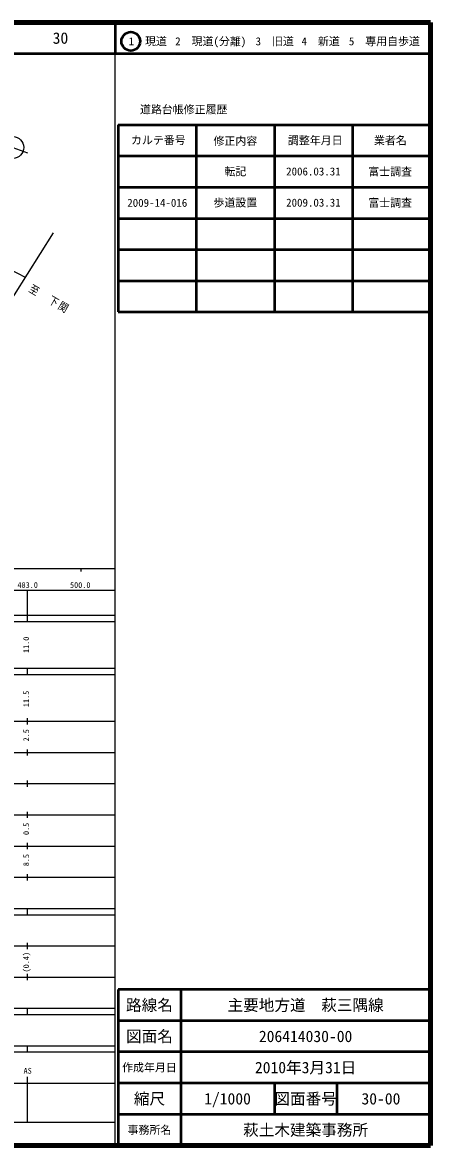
# Model space of a CAD drawing. Units: millimetres on the paper, enlarged 1000 times. Extents: x 40000 to 680000, y 20000 to 380000.
# Drawn here: x 549345 to 680000, y 20000 to 380000 of the extents above; entities that cross this region are included whole.
import ezdxf
from ezdxf.enums import TextEntityAlignment as Align

# ---------------------------------------------------------------- set-up
doc = ezdxf.new("R2010")
doc.units = ezdxf.units.MM
doc.header["$LTSCALE"] = 1000
for name, color, linetype, lineweight in [('M-BGD', 7, 'Continuous', 25), ('M-TTL', 2, 'Continuous', 140), ('M-TTL-BAND', 7, 'Continuous', 25), ('M-TTL-FRAM', 2, 'Continuous', 50), ('M-TTL-LINE', 7, 'Continuous', 50)]:
    doc.layers.add(name, color=color, linetype=linetype, lineweight=lineweight)
doc.layers.add('M-TTL-TXT', color=7, linetype='Continuous')
doc.styles.add('ＭＳ ゴシック', font='')
doc.styles.get('ＭＳ ゴシック').set_extended_font_data('MS Gothic')

msp = doc.modelspace()

# ---------------------------------------------------------------- linework, layer by layer
at = {"layer": 'M-BGD'}
for p, q in [((546279, 339931), (550960, 338172)), ((542573, 286119), (559286, 312614))]:
    msp.add_line(p, q, dxfattribs=at)
msp.add_circle((546279, 339931), 3500, dxfattribs=at)
msp.add_open_spline([(501195, 320676), (506233, 318925), (511216, 317029), (516125, 314963), (527701, 310091), (538870, 304279), (550038, 298468)], degree=3, knots=[0, 0, 0, 0, 1, 1, 1, 2, 2, 2, 2], dxfattribs=at)
at = {"layer": 'M-TTL'}
for p, q in [((680000, 380000), (40000, 380000)), ((680000, 20000), (680000, 380000)), ((40000, 20000), (680000, 20000))]:
    msp.add_line(p, q, dxfattribs=at)
at = {"layer": 'M-TTL-BAND'}
for p, q in [((579000, 20000), (579000, 370000)), ((40000, 205000), (579000, 205000)), ((568000, 205000), (568000, 204000)), ((68000, 198000), (579000, 198000)), ((551000, 188000), (551000, 198000)), ((40000, 190000), (579000, 190000)), ((40000, 188000), (579000, 188000)), ((40000, 173000), (579000, 173000)), ((551000, 171000), (551000, 173000)), ((40000, 171000), (579000, 171000)), ((40000, 156000), (579000, 156000)), ((551000, 155000), (551000, 157000)), ((46000, 146000), (579000, 146000)), ((551000, 145000), (551000, 147000)), ((551000, 135000), (551000, 137000)), ((52000, 136000), (579000, 136000)), ((46000, 126000), (579000, 126000)), ((551000, 125000), (551000, 127000)), ((52000, 116000), (579000, 116000)), ((551000, 115000), (551000, 117000)), ((46000, 106000), (579000, 106000)), ((551000, 105000), (551000, 107000)), ((40000, 96000), (579000, 96000)), ((40000, 94000), (579000, 94000)), ((551000, 94000), (551000, 96000)), ((49000, 84000), (579000, 84000)), ((551000, 83000), (551000, 85000)), ((40000, 74000), (579000, 74000)), ((551000, 73000), (551000, 75000)), ((40000, 64000), (579000, 64000)), ((40000, 62000), (579000, 62000)), ((551000, 62000), (551000, 64000)), ((40000, 52000), (579000, 52000)), ((551000, 50000), (551000, 52000)), ((40000, 50000), (579000, 50000)), ((40000, 40000), (579000, 40000)), ((551000, 27500), (551000, 42000)), ((68000, 27500), (579000, 27500))]:
    msp.add_line(p, q, dxfattribs=at)
at = {"layer": 'M-TTL-FRAM'}
for p, q in [((580000, 347197), (580000, 287197)), ((580000, 347197), (680000, 347197)), ((580000, 287197), (680000, 287197)), ((680000, 70000), (580000, 70000)), ((580000, 70000), (580000, 20000))]:
    msp.add_line(p, q, dxfattribs=at)
at = {"layer": 'M-TTL-LINE'}
for p, q in [((579000, 380000), (579000, 370000)), ((40000, 370000), (680000, 370000)), ((605000, 347197), (605000, 287197)), ((630000, 347197), (630000, 287197)), ((655000, 347197), (655000, 287197)), ((580000, 337197), (680000, 337197)), ((580000, 327197), (680000, 327197)), ((580000, 317197), (680000, 317197)), ((580000, 307197), (680000, 307197)), ((580000, 297197), (680000, 297197)), ((600000, 70000), (600000, 20000)), ((680000, 60000), (580000, 60000)), ((680000, 50000), (580000, 50000)), ((680000, 40000), (580000, 40000)), ((630000, 40000), (630000, 30000)), ((650000, 40000), (650000, 30000)), ((680000, 30000), (580000, 30000))]:
    msp.add_line(p, q, dxfattribs=at)
msp.add_circle((584031, 373958), 3000, dxfattribs=at)

# ---------------------------------------------------------------- texts
at = {"layer": 'M-BGD', "insert": (550975, 293627), "char_height": 2566, "attachment_point": 7, "rotation": 329.7, "style": 'ＭＳ ゴシック'}
msp.add_mtext('\\T1.18;\\W0.85;至\u3000下関', dxfattribs=at)
at = {"layer": 'M-TTL-BAND', "style": 'ＭＳ ゴシック'}
for s, p in [('483.0', (551000, 198195)), ('500.0', (567844, 198195)), ('AS', (551000, 42500))]:
    msp.add_text(s, height=1833, dxfattribs=at).set_placement(p, align=Align.BOTTOM_CENTER)
for s, p in [('11.0', (552000, 180500)), ('11.5', (552000, 163174)), ('2.5', (552000, 151500)), ('0.5', (552000, 121500)), ('8.5', (552000, 111500)), ('(0.4)', (552000, 78764))]:
    msp.add_text(s, height=1833, rotation=90, dxfattribs=at).set_placement(p, align=Align.BOTTOM_CENTER)
at = {"layer": 'M-TTL-TXT', "style": 'ＭＳ ゴシック'}
for s, height, p in [('30', 3666, (561497, 375000)), ('1\u3000現道', 2566, (589448, 373958)), ('2\u3000現道(分離)', 2566, (609619, 373958)), ('3\u3000旧道', 2566, (630121, 373958)), ('4\u3000新道', 2566, (644824, 373958)), ('5\u3000専用自歩道', 2566, (665228, 373958)), ('道路台帳修正履歴', 2566, (600968, 352113)), ('カルテ番号', 2566, (592839, 342277)), ('修正内容', 2566, (617509, 342023)), ('調整年月日', 2566, (643089, 342197)), ('業者名', 2566, (667134, 342197)), ('転記', 2566, (617500, 332245)), ('2006.03.31', 2566, (642500, 332245)), ('富士調査', 2566, (667077, 332189)), ('2009-14-016', 2566, (592500, 322189)), ('歩道設置', 2566, (617500, 322245)), ('2009.03.31', 2566, (642500, 322245)), ('富士調査', 2566, (667077, 322189)), ('路線名', 3666, (590000, 65000)), ('路線名', 3666, (590000, 65000)), ('主要地方道\u3000萩三隅線', 3666, (640000, 65000)), ('図面名', 3666, (590000, 55000)), ('図面名', 3666, (590000, 55000)), ('206414030-00', 3666, (640000, 55000)), ('2010年3月31日', 3666, (640000, 45000)), ('作成年月日', 2566, (590000, 45000)), ('作成年月日', 2566, (590000, 45000)), ('縮尺', 3666, (590000, 35000)), ('縮尺', 3666, (590000, 35000)), ('1/1000', 3666, (615000, 35000)), ('図面番号', 3666, (640000, 35000)), ('図面番号', 3666, (640000, 35000)), ('30-00', 3666, (664125, 35000)), ('事務所名', 2566, (590000, 25000)), ('事務所名', 2566, (590000, 25000)), ('萩土木建築事務所', 3666, (640000, 25000))]:
    msp.add_text(s, height=height, dxfattribs=at).set_placement(p, align=Align.MIDDLE_CENTER)

doc.saveas('drawing.dxf')
